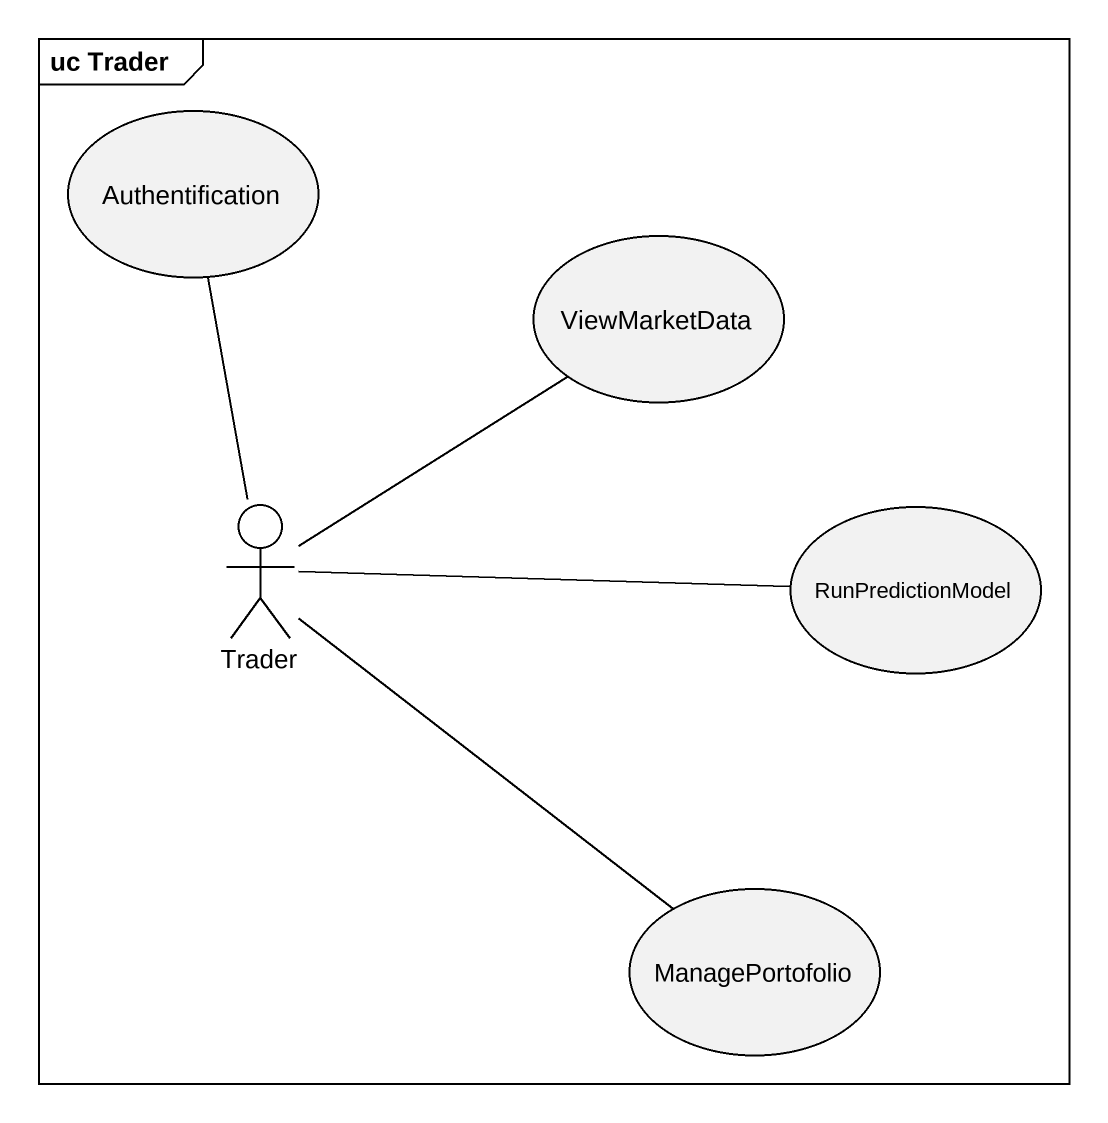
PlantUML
@startuml
mainframe uc Trader
usecase Authentification
usecase ViewMarketData
actor Trader
usecase RunPredictionModel
usecase ManagePortofolio
Trader -up- Authentification
Trader -up- ViewMarketData
Trader -right- RunPredictionModel
Trader -- ManagePortofolio
@enduml
